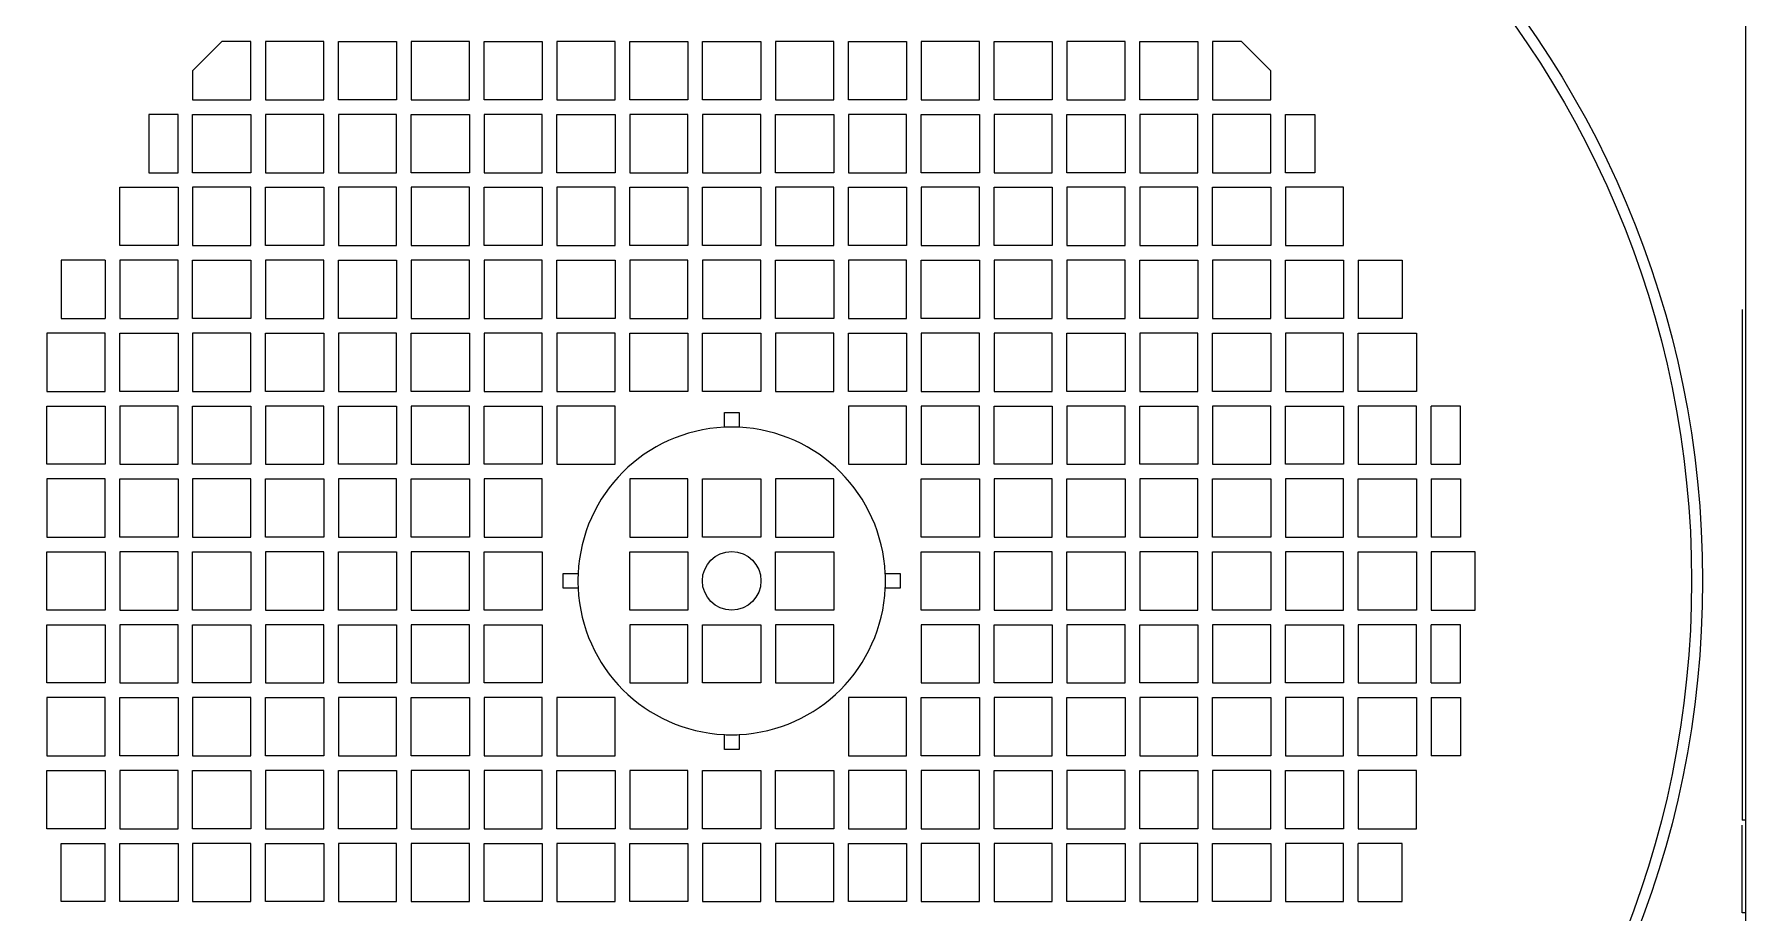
# Model space of a CAD drawing. Extents: x -1899985 to 1774885, y 556286 to 2175695.
# Drawn here: x -1114697.3 to -1114443.2, y 580562.6 to 580692.9 of the extents above; entities that cross this region are included whole.
import ezdxf

# ---------------------------------------------------------------- set-up
doc = ezdxf.new("R2010")
doc.units = 0
doc.header["$LTSCALE"] = 10
doc.header["$MEASUREMENT"] = 0
for name, color, linetype in [('20剖面图$0$JVOG4900B6S8', 7, 'Continuous'), ('20剖面图$0$N080101-0000152_', 7, 'Continuous'), ('20剖面图$0$N090403-0000263_', 7, 'Continuous'), ('20剖面图$0$S-SB', 21, 'Continuous'), ('A-LIN-V', 9, 'Continuous')]:
    doc.layers.add(name, color=color, linetype=linetype)

# ---------------------------------------------------------------- blocks, each defined once
blk = doc.blocks.new('20剖面图$0$11')
at = {"layer": '20剖面图$0$JVOG4900B6S8', "color": 1, "linetype": 'Continuous'}
for p, q in [((1598430.72, -75616.25), (1598426.37, -75620.6)), ((1598435.02, -75616.25), (1598430.72, -75616.25)), ((1598435.02, -75624.89), (1598435.02, -75616.25)), ((1598437.19, -75616.25), (1598437.19, -75624.89)), ((1598445.83, -75616.25), (1598437.19, -75616.25)), ((1598445.83, -75624.89), (1598445.83, -75616.25)), ((1598448.01, -75616.25), (1598456.65, -75616.25)), ((1598448.01, -75624.89), (1598448.01, -75616.25)), ((1598456.65, -75616.25), (1598456.65, -75624.89)), ((1598467.46, -75616.25), (1598458.82, -75616.25)), ((1598458.82, -75616.25), (1598458.82, -75624.89)), ((1598467.46, -75624.89), (1598467.46, -75616.25)), ((1598469.64, -75616.25), (1598478.28, -75616.25)), ((1598469.64, -75624.89), (1598469.64, -75616.25)), ((1598478.28, -75616.25), (1598478.28, -75624.89)), ((1598480.45, -75616.25), (1598480.45, -75624.89)), ((1598489.09, -75616.25), (1598480.45, -75616.25)), ((1598489.09, -75624.89), (1598489.09, -75616.25)), ((1598491.27, -75616.25), (1598499.91, -75616.25)), ((1598491.27, -75624.89), (1598491.27, -75616.25)), ((1598499.91, -75616.25), (1598499.91, -75624.89)), ((1598502.08, -75616.25), (1598510.73, -75616.25)), ((1598502.08, -75624.89), (1598502.08, -75616.25)), ((1598510.73, -75616.25), (1598510.73, -75624.89)), ((1598521.54, -75616.25), (1598512.9, -75616.25)), ((1598512.9, -75616.25), (1598512.9, -75624.89)), ((1598521.54, -75624.89), (1598521.54, -75616.25)), ((1598523.72, -75624.89), (1598523.72, -75616.25)), ((1598523.72, -75616.25), (1598532.36, -75616.25)), ((1598532.36, -75616.25), (1598532.36, -75624.89)), ((1598543.17, -75616.25), (1598534.53, -75616.25)), ((1598534.53, -75616.25), (1598534.53, -75624.89)), ((1598543.17, -75624.89), (1598543.17, -75616.25)), ((1598545.35, -75624.89), (1598545.35, -75616.25)), ((1598545.35, -75616.25), (1598553.99, -75616.25)), ((1598553.99, -75616.25), (1598553.99, -75624.89)), ((1598556.16, -75616.25), (1598556.16, -75624.89)), ((1598564.8, -75616.25), (1598556.16, -75616.25)), ((1598564.8, -75624.89), (1598564.8, -75616.25)), ((1598566.98, -75624.89), (1598566.98, -75616.25)), ((1598566.98, -75616.25), (1598575.62, -75616.25)), ((1598575.62, -75616.25), (1598575.62, -75624.89)), ((1598582.09, -75616.25), (1598577.79, -75616.25)), ((1598577.79, -75616.25), (1598577.79, -75624.89)), ((1598586.43, -75620.6), (1598582.09, -75616.25)), ((1598426.37, -75620.6), (1598426.37, -75624.89)), ((1598586.43, -75624.89), (1598586.43, -75620.6)), ((1598426.37, -75624.89), (1598435.02, -75624.89)), ((1598437.19, -75624.89), (1598445.83, -75624.89)), ((1598456.65, -75624.89), (1598448.01, -75624.89)), ((1598458.82, -75624.89), (1598467.46, -75624.89)), ((1598478.28, -75624.89), (1598469.64, -75624.89)), ((1598480.45, -75624.89), (1598489.09, -75624.89)), ((1598499.91, -75624.89), (1598491.27, -75624.89)), ((1598510.73, -75624.89), (1598502.08, -75624.89)), ((1598512.9, -75624.89), (1598521.54, -75624.89)), ((1598532.36, -75624.89), (1598523.72, -75624.89)), ((1598534.53, -75624.89), (1598543.17, -75624.89)), ((1598553.99, -75624.89), (1598545.35, -75624.89)), ((1598556.16, -75624.89), (1598564.8, -75624.89)), ((1598575.62, -75624.89), (1598566.98, -75624.89)), ((1598577.79, -75624.89), (1598586.43, -75624.89)), ((1598424.2, -75627.07), (1598419.85, -75627.07)), ((1598419.85, -75627.07), (1598419.85, -75635.71)), ((1598424.2, -75635.71), (1598424.2, -75627.07)), ((1598426.37, -75627.07), (1598435.02, -75627.07)), ((1598426.37, -75635.71), (1598426.37, -75627.07)), ((1598435.02, -75627.07), (1598435.02, -75635.71)), ((1598445.83, -75627.07), (1598437.19, -75627.07)), ((1598437.19, -75627.07), (1598437.19, -75635.71)), ((1598445.83, -75635.71), (1598445.83, -75627.07)), ((1598456.65, -75627.07), (1598448.01, -75627.07)), ((1598448.01, -75627.07), (1598448.01, -75635.71)), ((1598456.65, -75635.71), (1598456.65, -75627.07)), ((1598458.82, -75627.07), (1598467.46, -75627.07)), ((1598458.82, -75635.71), (1598458.82, -75627.07)), ((1598467.46, -75627.07), (1598467.46, -75635.71)), ((1598478.28, -75627.07), (1598469.64, -75627.07)), ((1598469.64, -75627.07), (1598469.64, -75635.71)), ((1598478.28, -75635.71), (1598478.28, -75627.07)), ((1598480.45, -75635.71), (1598480.45, -75627.07)), ((1598480.45, -75627.07), (1598489.09, -75627.07)), ((1598489.09, -75627.07), (1598489.09, -75635.71)), ((1598491.27, -75627.07), (1598491.27, -75635.71)), ((1598499.91, -75627.07), (1598491.27, -75627.07)), ((1598499.91, -75635.71), (1598499.91, -75627.07)), ((1598510.73, -75627.07), (1598502.08, -75627.07)), ((1598502.08, -75627.07), (1598502.08, -75635.71)), ((1598510.73, -75635.71), (1598510.73, -75627.07)), ((1598512.9, -75627.07), (1598521.54, -75627.07)), ((1598512.9, -75635.71), (1598512.9, -75627.07)), ((1598521.54, -75627.07), (1598521.54, -75635.71)), ((1598532.36, -75627.07), (1598523.72, -75627.07)), ((1598523.72, -75627.07), (1598523.72, -75635.71)), ((1598532.36, -75635.71), (1598532.36, -75627.07)), ((1598534.53, -75627.07), (1598543.17, -75627.07)), ((1598534.53, -75635.71), (1598534.53, -75627.07)), ((1598543.17, -75627.07), (1598543.17, -75635.71)), ((1598553.99, -75627.07), (1598545.35, -75627.07)), ((1598545.35, -75627.07), (1598545.35, -75635.71)), ((1598553.99, -75635.71), (1598553.99, -75627.07)), ((1598556.16, -75627.07), (1598564.8, -75627.07)), ((1598556.16, -75635.71), (1598556.16, -75627.07)), ((1598564.8, -75627.07), (1598564.8, -75635.71)), ((1598566.98, -75627.07), (1598566.98, -75635.71)), ((1598575.62, -75627.07), (1598566.98, -75627.07)), ((1598575.62, -75635.71), (1598575.62, -75627.07)), ((1598586.43, -75627.07), (1598577.79, -75627.07)), ((1598577.79, -75627.07), (1598577.79, -75635.71)), ((1598586.43, -75635.71), (1598586.43, -75627.07)), ((1598588.61, -75635.71), (1598588.61, -75627.07)), ((1598588.61, -75627.07), (1598592.96, -75627.07)), ((1598592.96, -75627.07), (1598592.96, -75635.71)), ((1598415.56, -75646.53), (1598415.56, -75637.88)), ((1598415.56, -75637.88), (1598424.2, -75637.88)), ((1598419.85, -75635.71), (1598424.2, -75635.71)), ((1598424.2, -75637.88), (1598424.2, -75646.53)), ((1598435.02, -75635.71), (1598426.37, -75635.71)), ((1598435.02, -75637.88), (1598426.37, -75637.88)), ((1598426.37, -75637.88), (1598426.37, -75646.53)), ((1598435.02, -75646.53), (1598435.02, -75637.88)), ((1598437.19, -75635.71), (1598445.83, -75635.71)), ((1598437.19, -75637.88), (1598445.83, -75637.88)), ((1598437.19, -75646.53), (1598437.19, -75637.88)), ((1598445.83, -75637.88), (1598445.83, -75646.53)), ((1598448.01, -75635.71), (1598456.65, -75635.71)), ((1598448.01, -75637.88), (1598448.01, -75646.53)), ((1598456.65, -75637.88), (1598448.01, -75637.88)), ((1598456.65, -75646.53), (1598456.65, -75637.88)), ((1598467.46, -75635.71), (1598458.82, -75635.71)), ((1598467.46, -75637.88), (1598458.82, -75637.88)), ((1598458.82, -75637.88), (1598458.82, -75646.53)), ((1598467.46, -75646.53), (1598467.46, -75637.88)), ((1598469.64, -75635.71), (1598478.28, -75635.71)), ((1598469.64, -75637.88), (1598478.28, -75637.88)), ((1598469.64, -75646.53), (1598469.64, -75637.88)), ((1598478.28, -75637.88), (1598478.28, -75646.53)), ((1598489.09, -75635.71), (1598480.45, -75635.71)), ((1598489.09, -75637.88), (1598480.45, -75637.88)), ((1598480.45, -75637.88), (1598480.45, -75646.53)), ((1598489.09, -75646.53), (1598489.09, -75637.88)), ((1598491.27, -75635.71), (1598499.91, -75635.71)), ((1598491.27, -75637.88), (1598499.91, -75637.88)), ((1598491.27, -75646.53), (1598491.27, -75637.88)), ((1598499.91, -75637.88), (1598499.91, -75646.53)), ((1598502.08, -75635.71), (1598510.73, -75635.71)), ((1598502.08, -75646.53), (1598502.08, -75637.88)), ((1598502.08, -75637.88), (1598510.73, -75637.88)), ((1598510.73, -75637.88), (1598510.73, -75646.53)), ((1598521.54, -75635.71), (1598512.9, -75635.71)), ((1598512.9, -75637.88), (1598512.9, -75646.53)), ((1598521.54, -75637.88), (1598512.9, -75637.88)), ((1598521.54, -75646.53), (1598521.54, -75637.88)), ((1598523.72, -75635.71), (1598532.36, -75635.71)), ((1598523.72, -75637.88), (1598532.36, -75637.88)), ((1598523.72, -75646.53), (1598523.72, -75637.88)), ((1598532.36, -75637.88), (1598532.36, -75646.53)), ((1598543.17, -75635.71), (1598534.53, -75635.71)), ((1598543.17, -75637.88), (1598534.53, -75637.88)), ((1598534.53, -75637.88), (1598534.53, -75646.53)), ((1598543.17, -75646.53), (1598543.17, -75637.88)), ((1598545.35, -75635.71), (1598553.99, -75635.71)), ((1598545.35, -75646.53), (1598545.35, -75637.88)), ((1598545.35, -75637.88), (1598553.99, -75637.88)), ((1598553.99, -75637.88), (1598553.99, -75646.53)), ((1598564.8, -75635.71), (1598556.16, -75635.71)), ((1598564.8, -75637.88), (1598556.16, -75637.88)), ((1598556.16, -75637.88), (1598556.16, -75646.53)), ((1598564.8, -75646.53), (1598564.8, -75637.88)), ((1598566.98, -75635.71), (1598575.62, -75635.71)), ((1598575.62, -75637.88), (1598566.98, -75637.88)), ((1598566.98, -75637.88), (1598566.98, -75646.53)), ((1598575.62, -75646.53), (1598575.62, -75637.88)), ((1598577.79, -75635.71), (1598586.43, -75635.71)), ((1598577.79, -75637.88), (1598586.43, -75637.88)), ((1598577.79, -75646.53), (1598577.79, -75637.88)), ((1598586.43, -75637.88), (1598586.43, -75646.53)), ((1598592.96, -75635.71), (1598588.61, -75635.71)), ((1598597.25, -75637.88), (1598588.61, -75637.88)), ((1598588.61, -75637.88), (1598588.61, -75646.53)), ((1598597.25, -75646.53), (1598597.25, -75637.88)), ((1598424.2, -75646.53), (1598415.56, -75646.53)), ((1598426.37, -75646.53), (1598435.02, -75646.53)), ((1598445.83, -75646.53), (1598437.19, -75646.53)), ((1598448.01, -75646.53), (1598456.65, -75646.53)), ((1598458.82, -75646.53), (1598467.46, -75646.53)), ((1598478.28, -75646.53), (1598469.64, -75646.53)), ((1598480.45, -75646.53), (1598489.09, -75646.53)), ((1598499.91, -75646.53), (1598491.27, -75646.53)), ((1598510.73, -75646.53), (1598502.08, -75646.53)), ((1598512.9, -75646.53), (1598521.54, -75646.53)), ((1598532.36, -75646.53), (1598523.72, -75646.53)), ((1598534.53, -75646.53), (1598543.17, -75646.53)), ((1598553.99, -75646.53), (1598545.35, -75646.53)), ((1598556.16, -75646.53), (1598564.8, -75646.53)), ((1598566.98, -75646.53), (1598575.62, -75646.53)), ((1598586.43, -75646.53), (1598577.79, -75646.53)), ((1598588.61, -75646.53), (1598597.25, -75646.53)), ((1598406.86, -75648.7), (1598406.86, -75657.34)), ((1598413.38, -75648.7), (1598406.86, -75648.7)), ((1598413.38, -75648.7), (1598413.38, -75657.34)), ((1598424.2, -75648.7), (1598415.56, -75648.7)), ((1598415.56, -75648.7), (1598415.56, -75657.34)), ((1598424.2, -75657.34), (1598424.2, -75648.7)), ((1598426.37, -75648.7), (1598435.02, -75648.7)), ((1598426.37, -75657.34), (1598426.37, -75648.7)), ((1598435.02, -75648.7), (1598435.02, -75657.34)), ((1598437.19, -75648.7), (1598437.19, -75657.34)), ((1598445.83, -75648.7), (1598437.19, -75648.7)), ((1598445.83, -75657.34), (1598445.83, -75648.7)), ((1598448.01, -75648.7), (1598456.65, -75648.7)), ((1598448.01, -75657.34), (1598448.01, -75648.7)), ((1598456.65, -75648.7), (1598456.65, -75657.34)), ((1598458.82, -75648.7), (1598458.82, -75657.34)), ((1598467.46, -75648.7), (1598458.82, -75648.7)), ((1598467.46, -75657.34), (1598467.46, -75648.7)), ((1598478.28, -75648.7), (1598469.64, -75648.7)), ((1598469.64, -75648.7), (1598469.64, -75657.34)), ((1598478.28, -75657.34), (1598478.28, -75648.7)), ((1598480.45, -75648.7), (1598489.09, -75648.7)), ((1598480.45, -75657.34), (1598480.45, -75648.7)), ((1598489.09, -75648.7), (1598489.09, -75657.34)), ((1598499.91, -75648.7), (1598491.27, -75648.7)), ((1598491.27, -75648.7), (1598491.27, -75657.34)), ((1598499.91, -75657.34), (1598499.91, -75648.7)), ((1598510.73, -75648.7), (1598502.08, -75648.7)), ((1598502.08, -75648.7), (1598502.08, -75657.34)), ((1598510.73, -75657.34), (1598510.73, -75648.7)), ((1598512.9, -75648.7), (1598521.54, -75648.7)), ((1598512.9, -75657.34), (1598512.9, -75648.7)), ((1598521.54, -75648.7), (1598521.54, -75657.34)), ((1598523.72, -75648.7), (1598523.72, -75657.34)), ((1598532.36, -75648.7), (1598523.72, -75648.7)), ((1598532.36, -75657.34), (1598532.36, -75648.7)), ((1598534.53, -75648.7), (1598543.17, -75648.7)), ((1598534.53, -75657.34), (1598534.53, -75648.7)), ((1598543.17, -75648.7), (1598543.17, -75657.34)), ((1598553.99, -75648.7), (1598545.35, -75648.7)), ((1598545.35, -75648.7), (1598545.35, -75657.34)), ((1598553.99, -75657.34), (1598553.99, -75648.7)), ((1598564.8, -75648.7), (1598556.16, -75648.7)), ((1598556.16, -75648.7), (1598556.16, -75657.34)), ((1598564.8, -75657.34), (1598564.8, -75648.7)), ((1598566.98, -75657.34), (1598566.98, -75648.7)), ((1598566.98, -75648.7), (1598575.62, -75648.7)), ((1598575.62, -75648.7), (1598575.62, -75657.34)), ((1598577.79, -75648.7), (1598577.79, -75657.34)), ((1598586.43, -75648.7), (1598577.79, -75648.7)), ((1598586.43, -75657.34), (1598586.43, -75648.7)), ((1598588.61, -75648.7), (1598597.25, -75648.7)), ((1598588.61, -75657.34), (1598588.61, -75648.7)), ((1598597.25, -75648.7), (1598597.25, -75657.34)), ((1598599.42, -75648.7), (1598605.95, -75648.7)), ((1598599.42, -75648.7), (1598599.42, -75657.34)), ((1598605.95, -75648.7), (1598605.95, -75657.34)), ((1598406.86, -75657.34), (1598413.38, -75657.34)), ((1598415.56, -75657.34), (1598424.2, -75657.34)), ((1598435.02, -75657.34), (1598426.37, -75657.34)), ((1598437.19, -75657.34), (1598445.83, -75657.34)), ((1598456.65, -75657.34), (1598448.01, -75657.34)), ((1598458.82, -75657.34), (1598467.46, -75657.34)), ((1598469.64, -75657.34), (1598478.28, -75657.34)), ((1598489.09, -75657.34), (1598480.45, -75657.34)), ((1598491.27, -75657.34), (1598499.91, -75657.34)), ((1598502.08, -75657.34), (1598510.73, -75657.34)), ((1598521.54, -75657.34), (1598512.9, -75657.34)), ((1598523.72, -75657.34), (1598532.36, -75657.34)), ((1598543.17, -75657.34), (1598534.53, -75657.34)), ((1598545.35, -75657.34), (1598553.99, -75657.34)), ((1598556.16, -75657.34), (1598564.8, -75657.34)), ((1598575.62, -75657.34), (1598566.98, -75657.34)), ((1598577.79, -75657.34), (1598586.43, -75657.34)), ((1598597.25, -75657.34), (1598588.61, -75657.34)), ((1598605.95, -75657.34), (1598599.42, -75657.34)), ((1598413.38, -75659.52), (1598404.74, -75659.52)), ((1598404.74, -75659.52), (1598404.74, -75668.16)), ((1598413.38, -75668.16), (1598413.38, -75659.52)), ((1598415.56, -75659.52), (1598424.2, -75659.52)), ((1598415.56, -75668.16), (1598415.56, -75659.52)), ((1598424.2, -75659.52), (1598424.2, -75668.16)), ((1598426.37, -75659.52), (1598426.37, -75668.16)), ((1598435.02, -75659.52), (1598426.37, -75659.52)), ((1598435.02, -75668.16), (1598435.02, -75659.52)), ((1598437.19, -75668.16), (1598437.19, -75659.52)), ((1598437.19, -75659.52), (1598445.83, -75659.52)), ((1598445.83, -75659.52), (1598445.83, -75668.16)), ((1598448.01, -75659.52), (1598448.01, -75668.16)), ((1598456.65, -75659.52), (1598448.01, -75659.52)), ((1598456.65, -75668.16), (1598456.65, -75659.52)), ((1598458.82, -75659.52), (1598467.46, -75659.52)), ((1598458.82, -75668.16), (1598458.82, -75659.52)), ((1598467.46, -75659.52), (1598467.46, -75668.16)), ((1598478.28, -75659.52), (1598469.64, -75659.52)), ((1598469.64, -75659.52), (1598469.64, -75668.16)), ((1598478.28, -75668.16), (1598478.28, -75659.52)), ((1598480.45, -75659.52), (1598480.45, -75668.16)), ((1598489.09, -75659.52), (1598480.45, -75659.52)), ((1598489.09, -75668.16), (1598489.09, -75659.52)), ((1598491.27, -75659.52), (1598499.91, -75659.52)), ((1598491.27, -75668.16), (1598491.27, -75659.52)), ((1598499.91, -75659.52), (1598499.91, -75668.16)), ((1598502.08, -75659.52), (1598510.73, -75659.52)), ((1598502.08, -75668.16), (1598502.08, -75659.52)), ((1598510.73, -75659.52), (1598510.73, -75668.16)), ((1598521.54, -75659.52), (1598512.9, -75659.52)), ((1598512.9, -75659.52), (1598512.9, -75668.16)), ((1598521.54, -75668.16), (1598521.54, -75659.52)), ((1598523.72, -75659.52), (1598532.36, -75659.52)), ((1598523.72, -75668.16), (1598523.72, -75659.52)), ((1598532.36, -75659.52), (1598532.36, -75668.16)), ((1598543.17, -75659.52), (1598534.53, -75659.52)), ((1598534.53, -75659.52), (1598534.53, -75668.16)), ((1598543.17, -75668.16), (1598543.17, -75659.52)), ((1598553.99, -75659.52), (1598545.35, -75659.52)), ((1598545.35, -75659.52), (1598545.35, -75668.16)), ((1598553.99, -75668.16), (1598553.99, -75659.52)), ((1598556.16, -75659.52), (1598564.8, -75659.52)), ((1598556.16, -75668.16), (1598556.16, -75659.52)), ((1598564.8, -75659.52), (1598564.8, -75668.16)), ((1598566.98, -75659.52), (1598566.98, -75668.16)), ((1598575.62, -75659.52), (1598566.98, -75659.52)), ((1598575.62, -75668.16), (1598575.62, -75659.52)), ((1598577.79, -75659.52), (1598586.43, -75659.52)), ((1598577.79, -75668.16), (1598577.79, -75659.52)), ((1598586.43, -75659.52), (1598586.43, -75668.16)), ((1598597.25, -75659.52), (1598588.61, -75659.52)), ((1598588.61, -75659.52), (1598588.61, -75668.16)), ((1598597.25, -75668.16), (1598597.25, -75659.52)), ((1598599.42, -75659.52), (1598608.07, -75659.52)), ((1598599.42, -75668.16), (1598599.42, -75659.52)), ((1598608.07, -75659.52), (1598608.07, -75668.16)), ((1598404.74, -75668.16), (1598413.38, -75668.16)), ((1598424.2, -75668.16), (1598415.56, -75668.16)), ((1598426.37, -75668.16), (1598435.02, -75668.16)), ((1598445.83, -75668.16), (1598437.19, -75668.16)), ((1598448.01, -75668.16), (1598456.65, -75668.16)), ((1598467.46, -75668.16), (1598458.82, -75668.16)), ((1598469.64, -75668.16), (1598478.28, -75668.16)), ((1598480.45, -75668.16), (1598489.09, -75668.16)), ((1598499.91, -75668.16), (1598491.27, -75668.16)), ((1598510.73, -75668.16), (1598502.08, -75668.16)), ((1598512.9, -75668.16), (1598521.54, -75668.16)), ((1598532.36, -75668.16), (1598523.72, -75668.16)), ((1598534.53, -75668.16), (1598543.17, -75668.16)), ((1598545.35, -75668.16), (1598553.99, -75668.16)), ((1598564.8, -75668.16), (1598556.16, -75668.16)), ((1598566.98, -75668.16), (1598575.62, -75668.16)), ((1598586.43, -75668.16), (1598577.79, -75668.16)), ((1598588.61, -75668.16), (1598597.25, -75668.16)), ((1598608.07, -75668.16), (1598599.42, -75668.16)), ((1598404.74, -75670.33), (1598413.38, -75670.33)), ((1598404.74, -75678.97), (1598404.74, -75670.33)), ((1598413.38, -75670.33), (1598413.38, -75678.97)), ((1598424.2, -75670.33), (1598415.56, -75670.33)), ((1598415.56, -75670.33), (1598415.56, -75678.97)), ((1598424.2, -75678.97), (1598424.2, -75670.33)), ((1598426.37, -75670.33), (1598435.02, -75670.33)), ((1598426.37, -75678.97), (1598426.37, -75670.33)), ((1598435.02, -75670.33), (1598435.02, -75678.97)), ((1598445.83, -75670.33), (1598437.19, -75670.33)), ((1598437.19, -75670.33), (1598437.19, -75678.97)), ((1598445.83, -75678.97), (1598445.83, -75670.33)), ((1598448.01, -75670.33), (1598456.65, -75670.33)), ((1598448.01, -75678.97), (1598448.01, -75670.33)), ((1598456.65, -75670.33), (1598456.65, -75678.97)), ((1598467.46, -75670.33), (1598458.82, -75670.33)), ((1598458.82, -75670.33), (1598458.82, -75678.97)), ((1598467.46, -75678.97), (1598467.46, -75670.33)), ((1598469.64, -75670.33), (1598478.28, -75670.33)), ((1598469.64, -75678.97), (1598469.64, -75670.33)), ((1598478.28, -75670.33), (1598478.28, -75678.97)), ((1598489.09, -75670.33), (1598480.45, -75670.33)), ((1598480.45, -75670.33), (1598480.45, -75678.97)), ((1598489.09, -75678.97), (1598489.09, -75670.33)), ((1598523.72, -75670.33), (1598523.72, -75678.97)), ((1598532.36, -75670.33), (1598523.72, -75670.33)), ((1598532.36, -75678.97), (1598532.36, -75670.33)), ((1598543.17, -75670.33), (1598534.53, -75670.33)), ((1598534.53, -75670.33), (1598534.53, -75678.97)), ((1598543.17, -75678.97), (1598543.17, -75670.33)), ((1598545.35, -75678.97), (1598545.35, -75670.33)), ((1598545.35, -75670.33), (1598553.99, -75670.33)), ((1598553.99, -75670.33), (1598553.99, -75678.97)), ((1598564.8, -75670.33), (1598556.16, -75670.33)), ((1598556.16, -75670.33), (1598556.16, -75678.97)), ((1598564.8, -75678.97), (1598564.8, -75670.33)), ((1598566.98, -75670.33), (1598575.62, -75670.33)), ((1598566.98, -75678.97), (1598566.98, -75670.33)), ((1598575.62, -75670.33), (1598575.62, -75678.97)), ((1598586.43, -75670.33), (1598577.79, -75670.33)), ((1598577.79, -75670.33), (1598577.79, -75678.97)), ((1598586.43, -75678.97), (1598586.43, -75670.33)), ((1598588.61, -75670.33), (1598597.25, -75670.33)), ((1598588.61, -75678.97), (1598588.61, -75670.33)), ((1598597.25, -75670.33), (1598597.25, -75678.97)), ((1598608.07, -75670.33), (1598599.42, -75670.33)), ((1598599.42, -75670.33), (1598599.42, -75678.97)), ((1598608.07, -75678.97), (1598608.07, -75670.33)), ((1598610.24, -75678.97), (1598610.24, -75670.33)), ((1598614.59, -75670.33), (1598610.24, -75670.33)), ((1598614.59, -75678.97), (1598614.59, -75670.33)), ((1598505.32, -75671.28), (1598507.49, -75671.28)), ((1598505.32, -75673.48), (1598505.32, -75671.28)), ((1598507.49, -75671.28), (1598507.49, -75673.48)), ((1598413.38, -75678.97), (1598404.74, -75678.97)), ((1598415.56, -75678.97), (1598424.2, -75678.97)), ((1598435.02, -75678.97), (1598426.37, -75678.97)), ((1598437.19, -75678.97), (1598445.83, -75678.97)), ((1598456.65, -75678.97), (1598448.01, -75678.97)), ((1598458.82, -75678.97), (1598467.46, -75678.97)), ((1598478.28, -75678.97), (1598469.64, -75678.97)), ((1598480.45, -75678.97), (1598489.09, -75678.97)), ((1598523.72, -75678.97), (1598532.36, -75678.97)), ((1598534.53, -75678.97), (1598543.17, -75678.97)), ((1598553.99, -75678.97), (1598545.35, -75678.97)), ((1598556.16, -75678.97), (1598564.8, -75678.97)), ((1598575.62, -75678.97), (1598566.98, -75678.97)), ((1598577.79, -75678.97), (1598586.43, -75678.97)), ((1598597.25, -75678.97), (1598588.61, -75678.97)), ((1598599.42, -75678.97), (1598608.07, -75678.97)), ((1598610.24, -75678.97), (1598614.59, -75678.97)), ((1598413.38, -75681.15), (1598404.74, -75681.15)), ((1598404.74, -75681.15), (1598404.74, -75689.79)), ((1598413.38, -75689.79), (1598413.38, -75681.15)), ((1598415.56, -75689.79), (1598415.56, -75681.15)), ((1598415.56, -75681.15), (1598424.2, -75681.15)), ((1598424.2, -75681.15), (1598424.2, -75689.79)), ((1598435.02, -75681.15), (1598426.37, -75681.15)), ((1598426.37, -75681.15), (1598426.37, -75689.79)), ((1598435.02, -75689.79), (1598435.02, -75681.15)), ((1598437.19, -75689.79), (1598437.19, -75681.15)), ((1598437.19, -75681.15), (1598445.83, -75681.15)), ((1598445.83, -75681.15), (1598445.83, -75689.79)), ((1598456.65, -75681.15), (1598448.01, -75681.15)), ((1598448.01, -75681.15), (1598448.01, -75689.79)), ((1598456.65, -75689.79), (1598456.65, -75681.15)), ((1598458.82, -75689.79), (1598458.82, -75681.15)), ((1598458.82, -75681.15), (1598467.46, -75681.15)), ((1598467.46, -75681.15), (1598467.46, -75689.79)), ((1598478.28, -75681.15), (1598469.64, -75681.15)), ((1598469.64, -75681.15), (1598469.64, -75689.79)), ((1598478.28, -75689.79), (1598478.28, -75681.15)), ((1598491.27, -75681.15), (1598491.27, -75689.79)), ((1598499.91, -75681.15), (1598491.27, -75681.15)), ((1598499.91, -75689.79), (1598499.91, -75681.15)), ((1598502.08, -75689.79), (1598502.08, -75681.15)), ((1598502.08, -75681.15), (1598510.73, -75681.15)), ((1598510.73, -75681.15), (1598510.73, -75689.79)), ((1598521.54, -75681.15), (1598512.9, -75681.15)), ((1598512.9, -75681.15), (1598512.9, -75689.79)), ((1598521.54, -75689.79), (1598521.54, -75681.15)), ((1598534.53, -75681.15), (1598543.17, -75681.15)), ((1598534.53, -75689.79), (1598534.53, -75681.15)), ((1598543.17, -75681.15), (1598543.17, -75689.79)), ((1598545.35, -75681.15), (1598545.35, -75689.79)), ((1598553.99, -75681.15), (1598545.35, -75681.15)), ((1598553.99, -75689.79), (1598553.99, -75681.15)), ((1598556.16, -75689.79), (1598556.16, -75681.15)), ((1598556.16, -75681.15), (1598564.8, -75681.15)), ((1598564.8, -75681.15), (1598564.8, -75689.79)), ((1598575.62, -75681.15), (1598566.98, -75681.15)), ((1598566.98, -75681.15), (1598566.98, -75689.79)), ((1598575.62, -75689.79), (1598575.62, -75681.15)), ((1598577.79, -75681.15), (1598586.43, -75681.15)), ((1598577.79, -75689.79), (1598577.79, -75681.15)), ((1598586.43, -75681.15), (1598586.43, -75689.79)), ((1598597.25, -75681.15), (1598588.61, -75681.15)), ((1598588.61, -75681.15), (1598588.61, -75689.79)), ((1598597.25, -75689.79), (1598597.25, -75681.15)), ((1598599.42, -75681.15), (1598608.07, -75681.15)), ((1598599.42, -75689.79), (1598599.42, -75681.15)), ((1598608.07, -75681.15), (1598608.07, -75689.79)), ((1598610.24, -75681.15), (1598614.59, -75681.15)), ((1598610.24, -75681.15), (1598610.24, -75689.79)), ((1598614.59, -75681.15), (1598614.59, -75689.79)), ((1598404.74, -75689.79), (1598413.38, -75689.79)), ((1598424.2, -75689.79), (1598415.56, -75689.79)), ((1598426.37, -75689.79), (1598435.02, -75689.79)), ((1598445.83, -75689.79), (1598437.19, -75689.79)), ((1598448.01, -75689.79), (1598456.65, -75689.79)), ((1598467.46, -75689.79), (1598458.82, -75689.79)), ((1598469.64, -75689.79), (1598478.28, -75689.79)), ((1598491.27, -75689.79), (1598499.91, -75689.79)), ((1598510.73, -75689.79), (1598502.08, -75689.79)), ((1598512.9, -75689.79), (1598521.54, -75689.79)), ((1598543.17, -75689.79), (1598534.53, -75689.79)), ((1598545.35, -75689.79), (1598553.99, -75689.79)), ((1598564.8, -75689.79), (1598556.16, -75689.79)), ((1598566.98, -75689.79), (1598575.62, -75689.79)), ((1598586.43, -75689.79), (1598577.79, -75689.79)), ((1598588.61, -75689.79), (1598597.25, -75689.79)), ((1598608.07, -75689.79), (1598599.42, -75689.79)), ((1598614.59, -75689.79), (1598610.24, -75689.79)), ((1598404.74, -75691.96), (1598413.38, -75691.96)), ((1598404.74, -75700.6), (1598404.74, -75691.96)), ((1598413.38, -75691.96), (1598413.38, -75700.6)), ((1598424.2, -75691.96), (1598415.56, -75691.96)), ((1598415.56, -75691.96), (1598415.56, -75700.6)), ((1598424.2, -75700.6), (1598424.2, -75691.96)), ((1598426.37, -75691.96), (1598435.02, -75691.96)), ((1598426.37, -75700.6), (1598426.37, -75691.96)), ((1598435.02, -75691.96), (1598435.02, -75700.6)), ((1598445.83, -75691.96), (1598437.19, -75691.96)), ((1598437.19, -75691.96), (1598437.19, -75700.6)), ((1598445.83, -75700.6), (1598445.83, -75691.96)), ((1598448.01, -75691.96), (1598456.65, -75691.96)), ((1598448.01, -75700.6), (1598448.01, -75691.96)), ((1598456.65, -75691.96), (1598456.65, -75700.6)), ((1598467.46, -75691.96), (1598458.82, -75691.96)), ((1598458.82, -75691.96), (1598458.82, -75700.6)), ((1598467.46, -75700.6), (1598467.46, -75691.96)), ((1598469.64, -75700.6), (1598469.64, -75691.96)), ((1598469.64, -75691.96), (1598478.28, -75691.96)), ((1598478.28, -75691.96), (1598478.28, -75700.6)), ((1598491.27, -75691.96), (1598499.91, -75691.96)), ((1598491.27, -75700.6), (1598491.27, -75691.96)), ((1598499.91, -75691.96), (1598499.91, -75700.6)), ((1598512.9, -75691.96), (1598521.54, -75691.96)), ((1598512.9, -75700.6), (1598512.9, -75691.96)), ((1598521.54, -75691.96), (1598521.54, -75700.6)), ((1598534.53, -75691.96), (1598543.17, -75691.96)), ((1598534.53, -75700.6), (1598534.53, -75691.96)), ((1598543.17, -75691.96), (1598543.17, -75700.6)), ((1598553.99, -75691.96), (1598545.35, -75691.96)), ((1598545.35, -75691.96), (1598545.35, -75700.6)), ((1598553.99, -75700.6), (1598553.99, -75691.96)), ((1598556.16, -75691.96), (1598564.8, -75691.96)), ((1598556.16, -75700.6), (1598556.16, -75691.96)), ((1598564.8, -75691.96), (1598564.8, -75700.6)), ((1598566.98, -75691.96), (1598566.98, -75700.6)), ((1598575.62, -75691.96), (1598566.98, -75691.96)), ((1598575.62, -75700.6), (1598575.62, -75691.96)), ((1598577.79, -75691.96), (1598586.43, -75691.96)), ((1598577.79, -75700.6), (1598577.79, -75691.96)), ((1598586.43, -75691.96), (1598586.43, -75700.6)), ((1598597.25, -75691.96), (1598588.61, -75691.96)), ((1598588.61, -75691.96), (1598588.61, -75700.6)), ((1598597.25, -75700.6), (1598597.25, -75691.96)), ((1598599.42, -75691.96), (1598608.07, -75691.96)), ((1598599.42, -75700.6), (1598599.42, -75691.96)), ((1598608.07, -75691.96), (1598608.07, -75700.6)), ((1598616.76, -75691.96), (1598610.24, -75691.96)), ((1598610.24, -75691.96), (1598610.24, -75700.6)), ((1598616.76, -75700.6), (1598616.76, -75691.96)), ((1598481.4, -75695.2), (1598483.6, -75695.2)), ((1598481.4, -75697.37), (1598481.4, -75695.2)), ((1598529.21, -75695.2), (1598531.41, -75695.2)), ((1598531.41, -75695.2), (1598531.41, -75697.37)), ((1598483.6, -75697.37), (1598481.4, -75697.37)), ((1598531.41, -75697.37), (1598529.21, -75697.37)), ((1598413.38, -75700.6), (1598404.74, -75700.6)), ((1598415.56, -75700.6), (1598424.2, -75700.6)), ((1598435.02, -75700.6), (1598426.37, -75700.6)), ((1598437.19, -75700.6), (1598445.83, -75700.6)), ((1598456.65, -75700.6), (1598448.01, -75700.6)), ((1598458.82, -75700.6), (1598467.46, -75700.6)), ((1598478.28, -75700.6), (1598469.64, -75700.6)), ((1598499.91, -75700.6), (1598491.27, -75700.6)), ((1598521.54, -75700.6), (1598512.9, -75700.6)), ((1598543.17, -75700.6), (1598534.53, -75700.6)), ((1598545.35, -75700.6), (1598553.99, -75700.6)), ((1598564.8, -75700.6), (1598556.16, -75700.6)), ((1598566.98, -75700.6), (1598575.62, -75700.6)), ((1598586.43, -75700.6), (1598577.79, -75700.6)), ((1598588.61, -75700.6), (1598597.25, -75700.6)), ((1598608.07, -75700.6), (1598599.42, -75700.6)), ((1598610.24, -75700.6), (1598616.76, -75700.6)), ((1598404.74, -75702.78), (1598413.38, -75702.78)), ((1598404.74, -75711.42), (1598404.74, -75702.78)), ((1598413.38, -75702.78), (1598413.38, -75711.42)), ((1598424.2, -75702.78), (1598415.56, -75702.78)), ((1598415.56, -75702.78), (1598415.56, -75711.42)), ((1598424.2, -75711.42), (1598424.2, -75702.78)), ((1598426.37, -75702.78), (1598435.02, -75702.78)), ((1598426.37, -75711.42), (1598426.37, -75702.78)), ((1598435.02, -75702.78), (1598435.02, -75711.42)), ((1598445.83, -75702.78), (1598437.19, -75702.78)), ((1598437.19, -75702.78), (1598437.19, -75711.42)), ((1598445.83, -75711.42), (1598445.83, -75702.78)), ((1598448.01, -75702.78), (1598456.65, -75702.78)), ((1598448.01, -75711.42), (1598448.01, -75702.78)), ((1598456.65, -75702.78), (1598456.65, -75711.42)), ((1598467.46, -75702.78), (1598458.82, -75702.78)), ((1598458.82, -75702.78), (1598458.82, -75711.42)), ((1598467.46, -75711.42), (1598467.46, -75702.78)), ((1598469.64, -75711.42), (1598469.64, -75702.78)), ((1598469.64, -75702.78), (1598478.28, -75702.78)), ((1598478.28, -75702.78), (1598478.28, -75711.42)), ((1598499.91, -75702.78), (1598491.27, -75702.78)), ((1598491.27, -75702.78), (1598491.27, -75711.42)), ((1598499.91, -75711.42), (1598499.91, -75702.78)), ((1598502.08, -75702.78), (1598510.73, -75702.78)), ((1598502.08, -75711.42), (1598502.08, -75702.78)), ((1598510.73, -75702.78), (1598510.73, -75711.42)), ((1598521.54, -75702.78), (1598512.9, -75702.78)), ((1598512.9, -75702.78), (1598512.9, -75711.42)), ((1598521.54, -75711.42), (1598521.54, -75702.78)), ((1598543.17, -75702.78), (1598534.53, -75702.78)), ((1598534.53, -75702.78), (1598534.53, -75711.42)), ((1598543.17, -75711.42), (1598543.17, -75702.78)), ((1598545.35, -75702.78), (1598553.99, -75702.78)), ((1598545.35, -75711.42), (1598545.35, -75702.78)), ((1598553.99, -75702.78), (1598553.99, -75711.42)), ((1598564.8, -75702.78), (1598556.16, -75702.78)), ((1598556.16, -75702.78), (1598556.16, -75711.42)), ((1598564.8, -75711.42), (1598564.8, -75702.78)), ((1598566.98, -75702.78), (1598575.62, -75702.78)), ((1598566.98, -75711.42), (1598566.98, -75702.78)), ((1598575.62, -75702.78), (1598575.62, -75711.42)), ((1598586.43, -75702.78), (1598577.79, -75702.78)), ((1598577.79, -75702.78), (1598577.79, -75711.42)), ((1598586.43, -75711.42), (1598586.43, -75702.78)), ((1598588.61, -75702.78), (1598597.25, -75702.78)), ((1598588.61, -75711.42), (1598588.61, -75702.78)), ((1598597.25, -75702.78), (1598597.25, -75711.42)), ((1598608.07, -75702.78), (1598599.42, -75702.78)), ((1598599.42, -75702.78), (1598599.42, -75711.42)), ((1598608.07, -75711.42), (1598608.07, -75702.78)), ((1598610.24, -75711.42), (1598610.24, -75702.78)), ((1598614.59, -75702.78), (1598610.24, -75702.78)), ((1598614.59, -75711.42), (1598614.59, -75702.78)), ((1598413.38, -75711.42), (1598404.74, -75711.42)), ((1598415.56, -75711.42), (1598424.2, -75711.42)), ((1598435.02, -75711.42), (1598426.37, -75711.42)), ((1598437.19, -75711.42), (1598445.83, -75711.42)), ((1598456.65, -75711.42), (1598448.01, -75711.42)), ((1598458.82, -75711.42), (1598467.46, -75711.42)), ((1598478.28, -75711.42), (1598469.64, -75711.42)), ((1598491.27, -75711.42), (1598499.91, -75711.42)), ((1598510.73, -75711.42), (1598502.08, -75711.42)), ((1598512.9, -75711.42), (1598521.54, -75711.42)), ((1598534.53, -75711.42), (1598543.17, -75711.42)), ((1598553.99, -75711.42), (1598545.35, -75711.42)), ((1598556.16, -75711.42), (1598564.8, -75711.42)), ((1598575.62, -75711.42), (1598566.98, -75711.42)), ((1598577.79, -75711.42), (1598586.43, -75711.42)), ((1598597.25, -75711.42), (1598588.61, -75711.42)), ((1598599.42, -75711.42), (1598608.07, -75711.42)), ((1598610.24, -75711.42), (1598614.59, -75711.42)), ((1598413.38, -75713.59), (1598404.74, -75713.59)), ((1598404.74, -75713.59), (1598404.74, -75722.24)), ((1598413.38, -75722.24), (1598413.38, -75713.59)), ((1598415.56, -75722.24), (1598415.56, -75713.59)), ((1598415.56, -75713.59), (1598424.2, -75713.59)), ((1598424.2, -75713.59), (1598424.2, -75722.24)), ((1598435.02, -75713.59), (1598426.37, -75713.59)), ((1598426.37, -75713.59), (1598426.37, -75722.24)), ((1598435.02, -75722.24), (1598435.02, -75713.59)), ((1598437.19, -75713.59), (1598445.83, -75713.59)), ((1598437.19, -75722.24), (1598437.19, -75713.59)), ((1598445.83, -75713.59), (1598445.83, -75722.24)), ((1598448.01, -75713.59), (1598448.01, -75722.24)), ((1598456.65, -75713.59), (1598448.01, -75713.59)), ((1598456.65, -75722.24), (1598456.65, -75713.59)), ((1598458.82, -75713.59), (1598467.46, -75713.59)), ((1598458.82, -75722.24), (1598458.82, -75713.59)), ((1598467.46, -75713.59), (1598467.46, -75722.24)), ((1598478.28, -75713.59), (1598469.64, -75713.59)), ((1598469.64, -75713.59), (1598469.64, -75722.24)), ((1598478.28, -75722.24), (1598478.28, -75713.59)), ((1598489.09, -75713.59), (1598480.45, -75713.59)), ((1598480.45, -75713.59), (1598480.45, -75722.24)), ((1598489.09, -75722.24), (1598489.09, -75713.59)), ((1598532.36, -75713.59), (1598523.72, -75713.59)), ((1598523.72, -75713.59), (1598523.72, -75722.24)), ((1598532.36, -75722.24), (1598532.36, -75713.59)), ((1598534.53, -75722.24), (1598534.53, -75713.59)), ((1598534.53, -75713.59), (1598543.17, -75713.59)), ((1598543.17, -75713.59), (1598543.17, -75722.24)), ((1598553.99, -75713.59), (1598545.35, -75713.59)), ((1598545.35, -75713.59), (1598545.35, -75722.24)), ((1598553.99, -75722.24), (1598553.99, -75713.59)), ((1598556.16, -75722.24), (1598556.16, -75713.59)), ((1598556.16, -75713.59), (1598564.8, -75713.59)), ((1598564.8, -75713.59), (1598564.8, -75722.24)), ((1598566.98, -75713.59), (1598566.98, -75722.24)), ((1598575.62, -75713.59), (1598566.98, -75713.59)), ((1598575.62, -75722.24), (1598575.62, -75713.59)), ((1598577.79, -75713.59), (1598586.43, -75713.59)), ((1598577.79, -75722.24), (1598577.79, -75713.59)), ((1598586.43, -75713.59), (1598586.43, -75722.24)), ((1598597.25, -75713.59), (1598588.61, -75713.59)), ((1598588.61, -75713.59), (1598588.61, -75722.24)), ((1598597.25, -75722.24), (1598597.25, -75713.59)), ((1598599.42, -75722.24), (1598599.42, -75713.59)), ((1598599.42, -75713.59), (1598608.07, -75713.59)), ((1598608.07, -75713.59), (1598608.07, -75722.24)), ((1598610.24, -75713.59), (1598614.59, -75713.59)), ((1598610.24, -75713.59), (1598610.24, -75722.24)), ((1598614.59, -75713.59), (1598614.59, -75722.24)), ((1598505.32, -75721.28), (1598505.32, -75719.08)), ((1598507.49, -75719.08), (1598507.49, -75721.28)), ((1598507.49, -75721.28), (1598505.32, -75721.28)), ((1598404.74, -75722.24), (1598413.38, -75722.24)), ((1598424.2, -75722.24), (1598415.56, -75722.24)), ((1598426.37, -75722.24), (1598435.02, -75722.24)), ((1598445.83, -75722.24), (1598437.19, -75722.24)), ((1598448.01, -75722.24), (1598456.65, -75722.24)), ((1598467.46, -75722.24), (1598458.82, -75722.24)), ((1598469.64, -75722.24), (1598478.28, -75722.24)), ((1598480.45, -75722.24), (1598489.09, -75722.24)), ((1598523.72, -75722.24), (1598532.36, -75722.24)), ((1598543.17, -75722.24), (1598534.53, -75722.24)), ((1598545.35, -75722.24), (1598553.99, -75722.24)), ((1598564.8, -75722.24), (1598556.16, -75722.24)), ((1598566.98, -75722.24), (1598575.62, -75722.24)), ((1598586.43, -75722.24), (1598577.79, -75722.24)), ((1598588.61, -75722.24), (1598597.25, -75722.24)), ((1598608.07, -75722.24), (1598599.42, -75722.24)), ((1598614.59, -75722.24), (1598610.24, -75722.24)), ((1598404.74, -75724.41), (1598413.38, -75724.41)), ((1598404.74, -75733.05), (1598404.74, -75724.41)), ((1598413.38, -75724.41), (1598413.38, -75733.05)), ((1598424.2, -75724.41), (1598415.56, -75724.41)), ((1598415.56, -75724.41), (1598415.56, -75733.05)), ((1598424.2, -75733.05), (1598424.2, -75724.41)), ((1598426.37, -75724.41), (1598435.02, -75724.41)), ((1598426.37, -75733.05), (1598426.37, -75724.41)), ((1598435.02, -75724.41), (1598435.02, -75733.05)), ((1598445.83, -75724.41), (1598437.19, -75724.41)), ((1598437.19, -75724.41), (1598437.19, -75733.05)), ((1598445.83, -75733.05), (1598445.83, -75724.41)), ((1598448.01, -75724.41), (1598456.65, -75724.41)), ((1598448.01, -75733.05), (1598448.01, -75724.41)), ((1598456.65, -75724.41), (1598456.65, -75733.05)), ((1598467.46, -75724.41), (1598458.82, -75724.41)), ((1598458.82, -75724.41), (1598458.82, -75733.05)), ((1598467.46, -75733.05), (1598467.46, -75724.41)), ((1598469.64, -75724.41), (1598469.64, -75733.05)), ((1598478.28, -75724.41), (1598469.64, -75724.41)), ((1598478.28, -75733.05), (1598478.28, -75724.41)), ((1598480.45, -75724.41), (1598489.09, -75724.41)), ((1598480.45, -75733.05), (1598480.45, -75724.41)), ((1598489.09, -75724.41), (1598489.09, -75733.05)), ((1598491.27, -75724.41), (1598491.27, -75733.05)), ((1598499.91, -75724.41), (1598491.27, -75724.41)), ((1598499.91, -75733.05), (1598499.91, -75724.41)), ((1598502.08, -75724.41), (1598510.73, -75724.41)), ((1598502.08, -75733.05), (1598502.08, -75724.41)), ((1598510.73, -75724.41), (1598510.73, -75733.05)), ((1598512.9, -75724.41), (1598521.54, -75724.41)), ((1598512.9, -75733.05), (1598512.9, -75724.41)), ((1598521.54, -75724.41), (1598521.54, -75733.05)), ((1598532.36, -75724.41), (1598523.72, -75724.41)), ((1598523.72, -75724.41), (1598523.72, -75733.05)), ((1598532.36, -75733.05), (1598532.36, -75724.41)), ((1598543.17, -75724.41), (1598534.53, -75724.41)), ((1598534.53, -75724.41), (1598534.53, -75733.05)), ((1598543.17, -75733.05), (1598543.17, -75724.41)), ((1598545.35, -75733.05), (1598545.35, -75724.41)), ((1598545.35, -75724.41), (1598553.99, -75724.41)), ((1598553.99, -75724.41), (1598553.99, -75733.05)), ((1598564.8, -75724.41), (1598556.16, -75724.41)), ((1598556.16, -75724.41), (1598556.16, -75733.05)), ((1598564.8, -75733.05), (1598564.8, -75724.41)), ((1598566.98, -75724.41), (1598575.62, -75724.41)), ((1598566.98, -75733.05), (1598566.98, -75724.41)), ((1598575.62, -75724.41), (1598575.62, -75733.05)), ((1598586.43, -75724.41), (1598577.79, -75724.41)), ((1598577.79, -75724.41), (1598577.79, -75733.05)), ((1598586.43, -75733.05), (1598586.43, -75724.41)), ((1598588.61, -75724.41), (1598597.25, -75724.41)), ((1598588.61, -75733.05), (1598588.61, -75724.41)), ((1598597.25, -75724.41), (1598597.25, -75733.05)), ((1598599.42, -75724.41), (1598599.42, -75733.05)), ((1598608.07, -75724.41), (1598599.42, -75724.41)), ((1598608.07, -75733.05), (1598608.07, -75724.41)), ((1598413.38, -75733.05), (1598404.74, -75733.05)), ((1598415.56, -75733.05), (1598424.2, -75733.05)), ((1598435.02, -75733.05), (1598426.37, -75733.05)), ((1598437.19, -75733.05), (1598445.83, -75733.05)), ((1598456.65, -75733.05), (1598448.01, -75733.05)), ((1598458.82, -75733.05), (1598467.46, -75733.05)), ((1598469.64, -75733.05), (1598478.28, -75733.05)), ((1598489.09, -75733.05), (1598480.45, -75733.05)), ((1598491.27, -75733.05), (1598499.91, -75733.05)), ((1598510.73, -75733.05), (1598502.08, -75733.05)), ((1598521.54, -75733.05), (1598512.9, -75733.05)), ((1598523.72, -75733.05), (1598532.36, -75733.05)), ((1598534.53, -75733.05), (1598543.17, -75733.05)), ((1598553.99, -75733.05), (1598545.35, -75733.05)), ((1598556.16, -75733.05), (1598564.8, -75733.05)), ((1598575.62, -75733.05), (1598566.98, -75733.05)), ((1598577.79, -75733.05), (1598586.43, -75733.05)), ((1598597.25, -75733.05), (1598588.61, -75733.05)), ((1598599.42, -75733.05), (1598608.07, -75733.05)), ((1598406.86, -75735.23), (1598413.38, -75735.23)), ((1598406.86, -75743.87), (1598406.86, -75735.23)), ((1598413.38, -75743.87), (1598413.38, -75735.23)), ((1598415.56, -75735.23), (1598424.2, -75735.23)), ((1598415.56, -75743.87), (1598415.56, -75735.23)), ((1598424.2, -75735.23), (1598424.2, -75743.87)), ((1598435.02, -75735.23), (1598426.37, -75735.23)), ((1598426.37, -75735.23), (1598426.37, -75743.87)), ((1598435.02, -75743.87), (1598435.02, -75735.23)), ((1598437.19, -75735.23), (1598445.83, -75735.23)), ((1598437.19, -75743.87), (1598437.19, -75735.23)), ((1598445.83, -75735.23), (1598445.83, -75743.87)), ((1598448.01, -75735.23), (1598448.01, -75743.87)), ((1598456.65, -75735.23), (1598448.01, -75735.23)), ((1598456.65, -75743.87), (1598456.65, -75735.23)), ((1598467.46, -75735.23), (1598458.82, -75735.23)), ((1598458.82, -75735.23), (1598458.82, -75743.87)), ((1598467.46, -75743.87), (1598467.46, -75735.23)), ((1598469.64, -75735.23), (1598478.28, -75735.23)), ((1598469.64, -75743.87), (1598469.64, -75735.23)), ((1598478.28, -75735.23), (1598478.28, -75743.87)), ((1598489.09, -75735.23), (1598480.45, -75735.23)), ((1598480.45, -75735.23), (1598480.45, -75743.87)), ((1598489.09, -75743.87), (1598489.09, -75735.23)), ((1598491.27, -75735.23), (1598499.91, -75735.23)), ((1598491.27, -75743.87), (1598491.27, -75735.23)), ((1598499.91, -75735.23), (1598499.91, -75743.87)), ((1598502.08, -75735.23), (1598502.08, -75743.87)), ((1598510.73, -75735.23), (1598502.08, -75735.23)), ((1598510.73, -75743.87), (1598510.73, -75735.23)), ((1598521.54, -75735.23), (1598512.9, -75735.23)), ((1598512.9, -75735.23), (1598512.9, -75743.87)), ((1598521.54, -75743.87), (1598521.54, -75735.23)), ((1598523.72, -75735.23), (1598532.36, -75735.23)), ((1598523.72, -75743.87), (1598523.72, -75735.23)), ((1598532.36, -75735.23), (1598532.36, -75743.87)), ((1598534.53, -75735.23), (1598534.53, -75743.87)), ((1598543.17, -75735.23), (1598534.53, -75735.23)), ((1598543.17, -75743.87), (1598543.17, -75735.23)), ((1598553.99, -75735.23), (1598545.35, -75735.23)), ((1598545.35, -75735.23), (1598545.35, -75743.87)), ((1598553.99, -75743.87), (1598553.99, -75735.23)), ((1598556.16, -75735.23), (1598564.8, -75735.23)), ((1598556.16, -75743.87), (1598556.16, -75735.23)), ((1598564.8, -75735.23), (1598564.8, -75743.87)), ((1598575.62, -75735.23), (1598566.98, -75735.23)), ((1598566.98, -75735.23), (1598566.98, -75743.87)), ((1598575.62, -75743.87), (1598575.62, -75735.23)), ((1598577.79, -75735.23), (1598586.43, -75735.23)), ((1598577.79, -75743.87), (1598577.79, -75735.23)), ((1598586.43, -75735.23), (1598586.43, -75743.87)), ((1598597.25, -75735.23), (1598588.61, -75735.23)), ((1598588.61, -75735.23), (1598588.61, -75743.87)), ((1598597.25, -75743.87), (1598597.25, -75735.23)), ((1598605.95, -75735.23), (1598599.42, -75735.23)), ((1598599.42, -75743.87), (1598599.42, -75735.23)), ((1598605.95, -75743.87), (1598605.95, -75735.23)), ((1598413.38, -75743.87), (1598406.86, -75743.87)), ((1598424.2, -75743.87), (1598415.56, -75743.87)), ((1598426.37, -75743.87), (1598435.02, -75743.87)), ((1598445.83, -75743.87), (1598437.19, -75743.87)), ((1598448.01, -75743.87), (1598456.65, -75743.87)), ((1598458.82, -75743.87), (1598467.46, -75743.87)), ((1598478.28, -75743.87), (1598469.64, -75743.87)), ((1598480.45, -75743.87), (1598489.09, -75743.87)), ((1598499.91, -75743.87), (1598491.27, -75743.87)), ((1598502.08, -75743.87), (1598510.73, -75743.87)), ((1598512.9, -75743.87), (1598521.54, -75743.87)), ((1598532.36, -75743.87), (1598523.72, -75743.87)), ((1598534.53, -75743.87), (1598543.17, -75743.87)), ((1598545.35, -75743.87), (1598553.99, -75743.87)), ((1598564.8, -75743.87), (1598556.16, -75743.87)), ((1598566.98, -75743.87), (1598575.62, -75743.87)), ((1598586.43, -75743.87), (1598577.79, -75743.87)), ((1598588.61, -75743.87), (1598597.25, -75743.87)), ((1598599.42, -75743.87), (1598605.95, -75743.87))]:
    blk.add_line(p, q, dxfattribs=at)
for radius in [144.14, 142.51, 4.35]:
    blk.add_circle((1598506.4, -75696.28), radius, dxfattribs=at)
for start, end in [(87.2706, 92.7294), (92.7294, 177.2706), (2.7294, 87.2706), (177.2706, 182.7294), (357.2706, 2.7294), (182.7294, 267.2706), (272.7294, 357.2706), (267.2706, 272.7294)]:
    blk.add_arc((1598506.4, -75696.28), 22.83, start, end, dxfattribs=at)
at = {"layer": '20剖面图$0$N080101-0000152_', "color": 1, "linetype": 'Continuous'}
for p, q in [((1598656.41, -75656), (1598656.41, -75731.79)), ((1598656.95, -75731.79), (1598656.41, -75731.79)), ((1598656.41, -75745.52), (1598656.41, -75732.52)), ((1598656.95, -75745.52), (1598656.41, -75745.52))]:
    blk.add_line(p, q, dxfattribs=at)
at = {"layer": '20剖面图$0$N090403-0000263_', "color": 1, "linetype": 'Continuous'}
blk.add_line((1598656.95, -75903.9), (1598656.95, -75582.15), dxfattribs=at)
blk = doc.blocks.new('20剖面图$0$23423wer')
at = {"layer": '20剖面图$0$S-SB', "xscale": 0.735970624901321, "yscale": 0.735970624901321, "zscale": 0.735970624901321}
blk.add_blockref('20剖面图$0$11', (-2850596.95, 597906.14), dxfattribs=at)
blk = doc.blocks.new('20剖面图')
at = {"xscale": 1.35874988235309, "yscale": 1.35874988235309, "zscale": 1.35874988235309}
blk.add_blockref('20剖面图$0$23423wer', (1160148.12, -156096.82), dxfattribs=at)

msp = doc.modelspace()

# ---------------------------------------------------------------- block references
at = {"layer": 'A-LIN-V'}
msp.add_blockref('20剖面图', (0, 0), dxfattribs=at)

doc.saveas('drawing.dxf')
